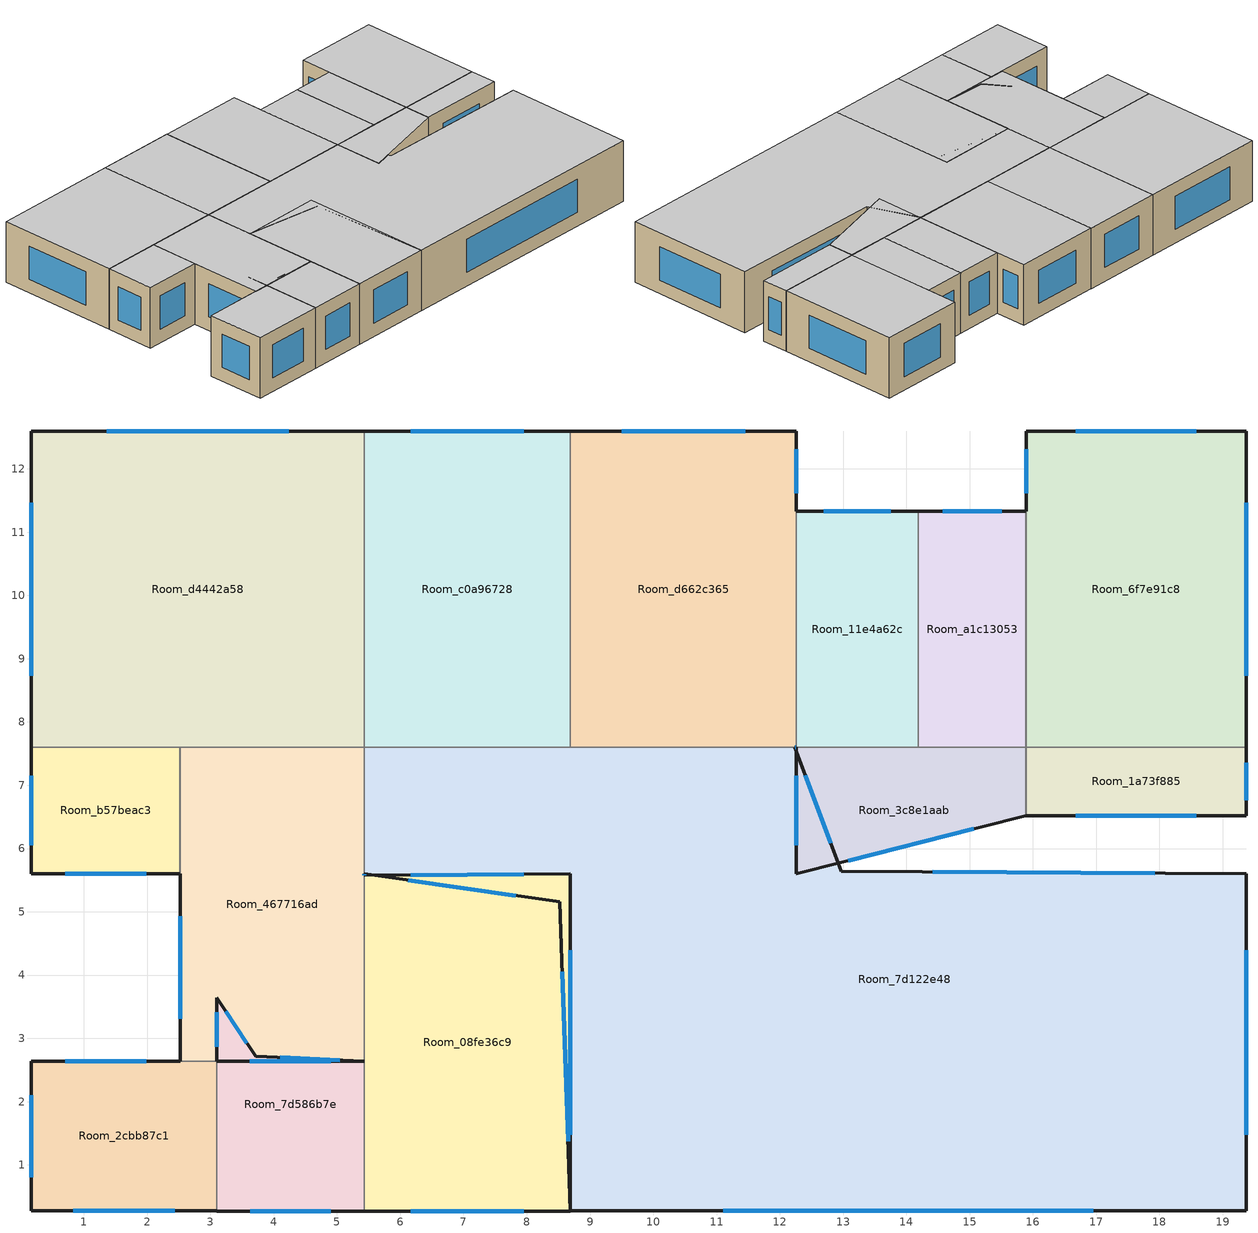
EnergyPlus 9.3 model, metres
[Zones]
Room_08fe36c9
 floor adiabatic (Generic Interior Floor): 8.69,5.6 8.69,0.27 5.43,0.27 5.43,5.58 z0
 wall outside (Generic Exterior Wall): 5.43,0.27 8.69,0.27 8.69,5.6 5.43,5.58 z0:2.5
 wall to Room_467716ad (Generic Interior Wall): 5.43,5.58 5.43,2.64 z0:2.5
 wall to Room_7d586b7e (Generic Interior Wall): 5.43,2.64 5.43,0.27 z0:2.5
 window (Generic Double Pane): 6.17,0.27 7.95,0.27 / 8.69,1.48 8.69,4.39 / 7.95,5.59 6.17,5.58 z0.57:1.93
 ceiling adiabatic (Generic Interior Ceiling): 8.69,0.27 8.69,5.6 5.43,5.58 5.43,0.27 z2.5
Room_11e4a62c
 floor adiabatic (Generic Interior Floor): 14.19,11.33 14.19,7.6 12.26,7.6 12.26,11.33 z0
 wall outside (Generic Exterior Wall): 14.19,11.33 12.26,11.33 z0:2.5
 wall to Room_3c8e1aab (Generic Interior Wall): 12.26,7.6 14.19,7.6 z0:2.5
 wall to Room_a1c13053 (Generic Interior Wall): 14.19,7.6 14.19,11.33 z0:2.5
 wall to Room_d662c365 (Generic Interior Wall): 12.26,11.33 12.26,7.6 z0:2.5
 window (Generic Double Pane): 13.75,11.33 12.7,11.33 z0.57:1.93
 ceiling adiabatic (Generic Interior Ceiling): 14.19,7.6 14.19,11.33 12.26,11.33 12.26,7.6 z2.5
Room_1a73f885
 floor adiabatic (Generic Interior Floor): 19.37,7.6 19.37,6.52 15.89,6.52 15.89,7.6 z0
 wall outside (Generic Exterior Wall): 15.89,6.52 19.37,6.52 19.37,7.6 z0:2.5
 wall to Room_6f7e91c8 (Generic Interior Wall): 19.37,7.6 15.89,7.6 z0:2.5
 wall to Room_3c8e1aab (Generic Interior Wall): 15.89,7.6 15.89,6.52 z0:2.5
 window (Generic Double Pane): 16.68,6.52 18.58,6.52 / 19.37,6.76 19.37,7.36 z0.57:1.93
 ceiling adiabatic (Generic Interior Ceiling): 19.37,6.52 19.37,7.6 15.89,7.6 15.89,6.52 z2.5
Room_2cbb87c1
 floor adiabatic (Generic Interior Floor): 3.1,2.64 3.1,0.27 0.17,0.27 0.17,2.64 z0
 wall outside (Generic Exterior Wall): 2.52,2.64 0.17,2.64 0.17,0.27 3.1,0.27 z0:2.5
 wall to Room_7d586b7e (Generic Interior Wall): 3.1,0.27 3.1,2.64 z0:2.5
 wall to Room_467716ad (Generic Interior Wall): 3.1,2.64 2.52,2.64 z0:2.5
 window (Generic Double Pane): 0.83,0.27 2.44,0.27 / 1.99,2.64 0.7,2.64 / 0.17,2.1 0.17,0.81 z0.57:1.93
 ceiling adiabatic (Generic Interior Ceiling): 3.1,0.27 3.1,2.64 0.17,2.64 0.17,0.27 z2.5
Room_3c8e1aab
 floor adiabatic (Generic Interior Floor): 15.89,7.6 15.89,6.52 12.26,5.6 12.26,7.6 z0
 wall outside (Generic Exterior Wall): 12.26,7.6 12.26,5.6 15.89,6.52 z0:2.5
 wall to Room_a1c13053 (Generic Interior Wall): 15.89,7.6 14.19,7.6 z0:2.5
 window (Generic Double Pane): 13.08,5.81 15.07,6.31 / 12.26,7.15 12.26,6.05 z0.57:1.93
 ceiling adiabatic (Generic Interior Ceiling): 12.26,5.6 15.89,6.52 15.89,7.6 12.26,7.6 z2.5
Room_467716ad
 floor adiabatic (Generic Interior Floor): 5.43,7.6 5.43,2.64 2.52,2.64 2.52,7.6 z0
 wall outside (Generic Exterior Wall): 3.1,2.64 5.43,2.64 / 5.43,5.58 5.43,5.6 / 2.52,5.6 2.52,2.64 z0:2.5
 wall to Room_7d122e48 (Generic Interior Wall): 5.43,5.6 5.43,7.6 z0:2.5
 wall to Room_d4442a58 (Generic Interior Wall): 5.43,7.6 2.52,7.6 z0:2.5
 wall to Room_b57beac3 (Generic Interior Wall): 2.52,7.6 2.52,5.6 z0:2.5
 window (Generic Double Pane): 3.63,2.64 4.9,2.64 / 5.43,5.58 5.43,5.6 / 2.52,4.93 2.52,3.31 z0.57:1.93
 ceiling adiabatic (Generic Interior Ceiling): 5.43,2.64 5.43,7.6 2.52,7.6 2.52,2.64 z2.5
Room_6f7e91c8
 floor adiabatic (Generic Interior Floor): 19.37,12.6 19.37,7.6 15.89,7.6 15.89,12.6 z0
 wall outside (Generic Exterior Wall): 19.37,7.6 19.37,12.6 15.89,12.6 15.89,11.33 z0:2.5
 wall to Room_a1c13053 (Generic Interior Wall): 15.89,11.33 15.89,7.6 z0:2.5
 window (Generic Double Pane): 19.37,8.73 19.37,11.47 / 18.58,12.6 16.68,12.6 / 15.89,12.31 15.89,11.62 z0.57:1.93
 ceiling adiabatic (Generic Interior Ceiling): 19.37,7.6 19.37,12.6 15.89,12.6 15.89,7.6 z2.5
Room_7d122e48
 floor adiabatic (Generic Interior Floor): 12.24,7.6 12.97,5.64 19.37,5.6 19.37,0.27 8.69,0.27 8.52,5.16 5.43,5.6 5.43,7.6 z0
 wall outside (Generic Exterior Wall): 5.43,5.6 8.52,5.16 8.69,0.27 19.37,0.27 19.37,5.6 12.97,5.64 12.24,7.6 z0:2.5
 wall to Room_d662c365 (Generic Interior Wall): 12.24,7.6 8.69,7.6 z0:2.5
 wall to Room_c0a96728 (Generic Interior Wall): 8.69,7.6 5.43,7.6 z0:2.5
 window (Generic Double Pane): 6.13,5.5 7.82,5.26 / 8.56,4.05 8.65,1.38 / 11.11,0.27 16.95,0.27 / 19.37,1.48 19.37,4.39 / 17.92,5.61 14.42,5.63 / 12.8,6.09 12.4,7.16 z0.57:1.93
 ceiling adiabatic (Generic Interior Ceiling): 19.37,0.27 19.37,5.6 12.97,5.64 12.24,7.6 5.43,7.6 5.43,5.6 8.52,5.16 8.69,0.27 z2.5
Room_7d586b7e
 floor adiabatic (Generic Interior Floor): 3.1,3.64 3.72,2.72 5.43,2.64 5.43,0.27 3.1,0.27 z0
 wall outside (Generic Exterior Wall): 3.1,0.27 5.43,0.27 / 5.43,2.64 3.72,2.72 3.1,3.64 3.1,2.64 z0:2.5
 window (Generic Double Pane): 3.1,3.41 3.1,2.87 / 3.63,0.27 4.9,0.27 / 5.04,2.66 4.1,2.7 / 3.58,2.93 3.24,3.43 z0.57:1.93
 ceiling adiabatic (Generic Interior Ceiling): 5.43,0.27 5.43,2.64 3.72,2.72 3.1,3.64 3.1,0.27 z2.5
Room_a1c13053
 floor adiabatic (Generic Interior Floor): 15.89,11.33 15.89,7.6 14.19,7.6 14.19,11.33 z0
 wall outside (Generic Exterior Wall): 15.89,11.33 14.19,11.33 z0:2.5
 window (Generic Double Pane): 15.5,11.33 14.58,11.33 z0.57:1.93
 ceiling adiabatic (Generic Interior Ceiling): 15.89,7.6 15.89,11.33 14.19,11.33 14.19,7.6 z2.5
Room_b57beac3
 floor adiabatic (Generic Interior Floor): 2.52,7.6 2.52,5.6 0.17,5.6 0.17,7.6 z0
 wall outside (Generic Exterior Wall): 0.17,7.6 0.17,5.6 2.52,5.6 z0:2.5
 wall to Room_d4442a58 (Generic Interior Wall): 2.52,7.6 0.17,7.6 z0:2.5
 window (Generic Double Pane): 0.7,5.6 1.99,5.6 / 0.17,7.15 0.17,6.05 z0.57:1.93
 ceiling adiabatic (Generic Interior Ceiling): 2.52,5.6 2.52,7.6 0.17,7.6 0.17,5.6 z2.5
Room_c0a96728
 floor adiabatic (Generic Interior Floor): 8.69,12.6 8.69,7.6 5.43,7.6 5.43,12.6 z0
 wall outside (Generic Exterior Wall): 8.69,12.6 5.43,12.6 z0:2.5
 wall to Room_d662c365 (Generic Interior Wall): 8.69,7.6 8.69,12.6 z0:2.5
 wall to Room_d4442a58 (Generic Interior Wall): 5.43,12.6 5.43,7.6 z0:2.5
 window (Generic Double Pane): 7.95,12.6 6.17,12.6 z0.57:1.93
 ceiling adiabatic (Generic Interior Ceiling): 8.69,7.6 8.69,12.6 5.43,12.6 5.43,7.6 z2.5
Room_d4442a58
 floor adiabatic (Generic Interior Floor): 5.43,12.6 5.43,7.6 0.17,7.6 0.17,12.6 z0
 wall outside (Generic Exterior Wall): 5.43,12.6 0.17,12.6 0.17,7.6 z0:2.5
 window (Generic Double Pane): 4.24,12.6 1.36,12.6 / 0.17,11.47 0.17,8.73 z0.57:1.93
 ceiling adiabatic (Generic Interior Ceiling): 5.43,7.6 5.43,12.6 0.17,12.6 0.17,7.6 z2.5
Room_d662c365
 floor adiabatic (Generic Interior Floor): 12.26,12.6 12.26,7.6 8.69,7.6 8.69,12.6 z0
 wall outside (Generic Exterior Wall): 12.24,7.6 12.26,7.6 / 12.26,11.33 12.26,12.6 8.69,12.6 z0:2.5
 window (Generic Double Pane): 12.24,7.6 12.25,7.6 / 12.26,11.62 12.26,12.31 / 11.45,12.6 9.5,12.6 z0.57:1.93
 ceiling adiabatic (Generic Interior Ceiling): 12.26,7.6 12.26,12.6 8.69,12.6 8.69,7.6 z2.5
[Building]
Building 1: North Axis {deg}=-0; Terrain=City; Solar Distribution=FullExteriorWithReflections
[Site:Location]
Site 1: Latitude {deg}=0; Longitude {deg}=0; Time Zone {hr}=0; Elevation {m}=0
[SizingPeriod:DesignDay] Day of Month=21; Dry-Bulb Temperature Range Modifier Type=DefaultMultipliers; Barometric Pressure {Pa}=101253; Rain Indicator=No; Snow Indicator=No; Daylight Saving Time Indicator=No
Name | Month | Day Type | Maximum Dry-Bulb Temperature {C} | Daily Dry-Bulb Temperature Range {deltaC} | Humidity Condition Type | Wetbulb or DewPoint at Maximum Dry-Bulb {C} | Wind Speed {m/s} | Wind Direction {deg} | Solar Model Indicator | ASHRAE Clear Sky Optical Depth for Beam Irradiance (taub) | ASHRAE Clear Sky Optical Depth for Diffuse Irradiance (taud) | Enthalpy at Maximum Dry-Bulb {J/kg} | Sky Clearness
Boston Logan IntL Arpt Ann Clg .4% Condns DB=>MWB | 7 | SummerDesignDay | 32.7 | 8.4 | Wetbulb | 22.9 | 6.3 | 270 | ASHRAETau | 0.488 | 1.95
Boston Logan IntL Arpt Ann Clg .4% Condns DP=>MDB | 7 | SummerDesignDay | 27.3 | 8.4 | Dewpoint | 22.8 | 6.3 | 270 | ASHRAETau | 0.488 | 1.95
Boston Logan IntL Arpt Ann Clg .4% Condns Enth=>MDB | 7 | SummerDesignDay | 30.6 | 8.4 | Enthalpy |  | 6.3 | 270 | ASHRAETau | 0.488 | 1.95 | 74100
Boston Logan IntL Arpt Ann Clg .4% Condns WB=>MDB | 7 | SummerDesignDay | 30.2 | 8.4 | Wetbulb | 24.6 | 6.3 | 270 | ASHRAETau | 0.488 | 1.95
Boston Logan IntL Arpt Ann Htg 99.6% Condns DB | 1 | WinterDesignDay | -13.6 | 0 | Wetbulb | -13.6 | 7.2 | 320 | ASHRAEClearSky |  |  |  | 0
Boston Logan IntL Arpt Ann Htg Wind 99.6% Condns WS=>MCDB | 1 | WinterDesignDay | 2.1 | 0 | Wetbulb | 2.1 | 14.1 | 320 | ASHRAEClearSky |  |  |  | 0
Boston Logan IntL Arpt Ann Hum_n 99.6% Condns DP=>MCDB | 1 | WinterDesignDay | -12 | 0 | Dewpoint | -24.4 | 7.2 | 320 | ASHRAEClearSky |  |  |  | 0
[Material] Thermal Absorptance=0.9
Name | Roughness | Thickness {m} | Conductivity {W/m-K} | Density {kg/m3} | Specific Heat {J/kg-K} | Solar Absorptance | Visible Absorptance
Generic 50mm Insulation | MediumRough | 0.05 | 0.03 | 43 | 1210 | 0.7 | 0.7
Generic Acoustic Tile | MediumSmooth | 0.02 | 0.06 | 368 | 590 | 0.2 | 0.2
Generic Brick | MediumRough | 0.1 | 0.9 | 1920 | 790 | 0.65 | 0.65
Generic Ceiling Air Gap | Smooth | 0.1 | 0.556 | 1.28 | 1000 | 0.7 | 0.7
Generic Gypsum Board | MediumSmooth | 0.0127 | 0.16 | 800 | 1090 | 0.5 | 0.5
Generic LW Concrete | MediumRough | 0.1 | 0.53 | 1280 | 840 | 0.8 | 0.8
Generic Wall Air Gap | Smooth | 0.1 | 0.667 | 1.28 | 1000 | 0.7 | 0.7
[WindowMaterial:Gas]
Generic Window Air Gap: Gas Type=Air; Thickness {m}=0.0127
[WindowMaterial:Glazing] Optical Data Type=SpectralAverage; Thickness {m}=0.006; Infrared Transmittance at Normal Incidence=0; Front Side Infrared Hemispherical Emissivity=0.84; Conductivity {W/m-K}=1; Dirt Correction Factor for Solar and Visible Transmittance=1; Solar Diffusing=No
Name | Solar Transmittance at Normal Incidence | Front Side Solar Reflectance at Normal Incidence | Back Side Solar Reflectance at Normal Incidence | Visible Transmittance at Normal Incidence | Front Side Visible Reflectance at Normal Incidence | Back Side Visible Reflectance at Normal Incidence | Back Side Infrared Hemispherical Emissivity
Generic Clear Glass | 0.77 | 0.07 | 0.07 | 0.88 | 0.08 | 0.08 | 0.84
Generic Low-e Glass | 0.45 | 0.36 | 0.36 | 0.71 | 0.21 | 0.21 | 0.047
[Construction]
Generic Double Pane: Generic Low-e Glass, Generic Window Air Gap, Generic Clear Glass
Generic Exterior Wall: Generic Brick, Generic LW Concrete, Generic 50mm Insulation, Generic Wall Air Gap, Generic Gypsum Board
Generic Interior Ceiling: Generic LW Concrete, Generic Ceiling Air Gap, Generic Acoustic Tile
Generic Interior Floor: Generic Acoustic Tile, Generic Ceiling Air Gap, Generic LW Concrete
Generic Interior Wall: Generic Gypsum Board, Generic Wall Air Gap, Generic Gypsum Board
[Zone]
Room_08fe36c9; Room_11e4a62c; Room_1a73f885; Room_2cbb87c1; Room_3c8e1aab; Room_467716ad; Room_6f7e91c8; Room_7d122e48; Room_7d586b7e; Room_a1c13053; Room_b57beac3; Room_c0a96728; Room_d4442a58; Room_d662c365
[ZoneControl:Thermostat]
Name | Zone or ZoneList | Control Type Schedule | Control 1
Room_08fe36c9 Thermostat | Room_08fe36c9 | Room_08fe36c9 Thermostat Schedule | Thermostat Setpoint Dual Setpoint 12
Room_11e4a62c Thermostat | Room_11e4a62c | Room_11e4a62c Thermostat Schedule | Thermostat Setpoint Dual Setpoint 1
Room_1a73f885 Thermostat | Room_1a73f885 | Room_1a73f885 Thermostat Schedule | Thermostat Setpoint Dual Setpoint 7
Room_2cbb87c1 Thermostat | Room_2cbb87c1 | Room_2cbb87c1 Thermostat Schedule | Thermostat Setpoint Dual Setpoint 14
Room_3c8e1aab Thermostat | Room_3c8e1aab | Room_3c8e1aab Thermostat Schedule | Thermostat Setpoint Dual Setpoint 8
Room_467716ad Thermostat | Room_467716ad | Room_467716ad Thermostat Schedule | Thermostat Setpoint Dual Setpoint 10
Room_6f7e91c8 Thermostat | Room_6f7e91c8 | Room_6f7e91c8 Thermostat Schedule | Thermostat Setpoint Dual Setpoint 6
Room_7d122e48 Thermostat | Room_7d122e48 | Room_7d122e48 Thermostat Schedule | Thermostat Setpoint Dual Setpoint 11
Room_7d586b7e Thermostat | Room_7d586b7e | Room_7d586b7e Thermostat Schedule | Thermostat Setpoint Dual Setpoint 13
Room_a1c13053 Thermostat | Room_a1c13053 | Room_a1c13053 Thermostat Schedule | Thermostat Setpoint Dual Setpoint 2
Room_b57beac3 Thermostat | Room_b57beac3 | Room_b57beac3 Thermostat Schedule | Thermostat Setpoint Dual Setpoint 9
Room_c0a96728 Thermostat | Room_c0a96728 | Room_c0a96728 Thermostat Schedule | Thermostat Setpoint Dual Setpoint 4
Room_d4442a58 Thermostat | Room_d4442a58 | Room_d4442a58 Thermostat Schedule | Thermostat Setpoint Dual Setpoint 5
Room_d662c365 Thermostat | Room_d662c365 | Room_d662c365 Thermostat Schedule | Thermostat Setpoint Dual Setpoint 3
[ThermostatSetpoint:DualSetpoint] Heating Setpoint Temperature Schedule=Generic Office Heating; Cooling Setpoint Temperature Schedule=Generic Office Cooling
Thermostat Setpoint Dual Setpoint 12; Thermostat Setpoint Dual Setpoint 1; Thermostat Setpoint Dual Setpoint 7; Thermostat Setpoint Dual Setpoint 14; Thermostat Setpoint Dual Setpoint 8; Thermostat Setpoint Dual Setpoint 10; Thermostat Setpoint Dual Setpoint 6; Thermostat Setpoint Dual Setpoint 11; Thermostat Setpoint Dual Setpoint 13; Thermostat Setpoint Dual Setpoint 2; Thermostat Setpoint Dual Setpoint 9; Thermostat Setpoint Dual Setpoint 4; Thermostat Setpoint Dual Setpoint 5; Thermostat Setpoint Dual Setpoint 3
[ZoneHVAC:IdealLoadsAirSystem] Maximum Heating Supply Air Temperature {C}=50; Minimum Cooling Supply Air Temperature {C}=13; Heating Limit=LimitCapacity; Maximum Sensible Heating Capacity {W}=Autosize; Cooling Limit=LimitFlowRateAndCapacity; Maximum Cooling Air Flow Rate {m3/s}=Autosize; Maximum Total Cooling Capacity {W}=Autosize; Design Specification Outdoor Air Object=Generic Office Ventilation; Demand Controlled Ventilation Type=None; Outdoor Air Economizer Type=DifferentialDryBulb; Sensible Heat Recovery Effectiveness=0; Latent Heat Recovery Effectiveness=0
Room_08fe36c9 Ideal Loads Air System; Room_11e4a62c Ideal Loads Air System; Room_1a73f885 Ideal Loads Air System; Room_2cbb87c1 Ideal Loads Air System; Room_3c8e1aab Ideal Loads Air System; Room_467716ad Ideal Loads Air System; Room_6f7e91c8 Ideal Loads Air System; Room_7d122e48 Ideal Loads Air System; Room_7d586b7e Ideal Loads Air System; Room_a1c13053 Ideal Loads Air System; Room_b57beac3 Ideal Loads Air System; Room_c0a96728 Ideal Loads Air System; Room_d4442a58 Ideal Loads Air System; Room_d662c365 Ideal Loads Air System
[DesignSpecification:OutdoorAir]
Generic Office Ventilation: Outdoor Air Method=Sum; Outdoor Air Flow per Person {m3/s-person}=0.00236; Outdoor Air Flow per Zone Floor Area {m3/s-m2}=0.000305; Outdoor Air Flow per Zone {m3/s}=0; Outdoor Air Flow Air Changes per Hour {1/hr}=0
[Zone equipment]
Room_08fe36c9: Room_08fe36c9 Ideal Loads Air System
Room_11e4a62c: Room_11e4a62c Ideal Loads Air System
Room_1a73f885: Room_1a73f885 Ideal Loads Air System
Room_2cbb87c1: Room_2cbb87c1 Ideal Loads Air System
Room_3c8e1aab: Room_3c8e1aab Ideal Loads Air System
Room_467716ad: Room_467716ad Ideal Loads Air System
Room_6f7e91c8: Room_6f7e91c8 Ideal Loads Air System
Room_7d122e48: Room_7d122e48 Ideal Loads Air System
Room_7d586b7e: Room_7d586b7e Ideal Loads Air System
Room_a1c13053: Room_a1c13053 Ideal Loads Air System
Room_b57beac3: Room_b57beac3 Ideal Loads Air System
Room_c0a96728: Room_c0a96728 Ideal Loads Air System
Room_d4442a58: Room_d4442a58 Ideal Loads Air System
Room_d662c365: Room_d662c365 Ideal Loads Air System
[Sizing:Zone] Zone Cooling Design Supply Air Temperature Input Method=SupplyAirTemperature; Zone Cooling Design Supply Air Temperature {C}=14; Zone Cooling Design Supply Air Temperature Difference {deltaC}=11.11; Zone Heating Design Supply Air Temperature Input Method=SupplyAirTemperature; Zone Heating Design Supply Air Temperature {C}=40; Zone Heating Design Supply Air Temperature Difference {deltaC}=11.11; Zone Cooling Design Supply Air Humidity Ratio {kgWater/kgDryAir}=0.0085; Zone Heating Design Supply Air Humidity Ratio {kgWater/kgDryAir}=0.008; Design Specification Outdoor Air Object=Generic Office Ventilation; Cooling Design Air Flow Method=DesignDay; Cooling Design Air Flow Rate {m3/s}=0; Cooling Minimum Air Flow per Zone Floor Area {m3/s-m2}=0.000762; Cooling Minimum Air Flow {m3/s}=0; Cooling Minimum Air Flow Fraction=0; Heating Design Air Flow Method=DesignDay; Heating Design Air Flow Rate {m3/s}=0; Heating Maximum Air Flow per Zone Floor Area {m3/s-m2}=0.002032; Heating Maximum Air Flow {m3/s}=0.141576; Heating Maximum Air Flow Fraction=0.3; Account for Dedicated Outdoor Air System=No
Room_08fe36c9; Room_11e4a62c; Room_1a73f885; Room_2cbb87c1; Room_3c8e1aab; Room_467716ad; Room_6f7e91c8; Room_7d122e48; Room_7d586b7e; Room_a1c13053; Room_b57beac3; Room_c0a96728; Room_d4442a58; Room_d662c365
[Schedule:Compact]
Room_08fe36c9 Thermostat Schedule; Room_11e4a62c Thermostat Schedule; Room_1a73f885 Thermostat Schedule; Room_2cbb87c1 Thermostat Schedule; Room_3c8e1aab Thermostat Schedule; Room_467716ad Thermostat Schedule; Room_6f7e91c8 Thermostat Schedule; Room_7d122e48 Thermostat Schedule; Room_7d586b7e Thermostat Schedule; Room_a1c13053 Thermostat Schedule; Room_b57beac3 Thermostat Schedule; Room_c0a96728 Thermostat Schedule; Room_d4442a58 Thermostat Schedule; Room_d662c365 Thermostat Schedule: Through: 12/31, For: AllDays, Until: 24:00, 4
[Schedule:Day:Interval]
Schedule Day 4; OfficeMedium HTGSETP_SCH_YES_OPTIMUM_Default_SmrDsn 1; OfficeMedium HTGSETP_SCH_YES_OPTIMUM_Default 1: No, 24:00, 15.6
Schedule Day 5: No, 05:00, 15.6, 06:00, 17.8, 07:00, 20, 22:00, 21, 24:00, 15.6
Schedule Day 6: No, 05:00, 15.6, 06:00, 17.8, 07:00, 20, 17:00, 21, 24:00, 15.6
OfficeMedium HTGSETP_SCH_YES_OPTIMUM_WntrDsn 1: No, 05:00, 15.6, 06:00, 17.6, 07:00, 19.6, 22:00, 21, 24:00, 15.6
Schedule Day 10; OfficeMedium CLGSETP_SCH_YES_OPTIMUM_Default_WntrDsn 1; OfficeMedium CLGSETP_SCH_YES_OPTIMUM_Default 1: No, 24:00, 26.7
Schedule Day 11: No, 05:00, 26.7, 06:00, 25.6, 07:00, 25, 22:00, 24, 24:00, 26.7
Schedule Day 12: No, 05:00, 26.7, 06:00, 25.7, 07:00, 25, 17:00, 24, 24:00, 26.7
OfficeMedium CLGSETP_SCH_YES_OPTIMUM_SmrDsn 1: No, 05:00, 26.7, 06:00, 25.7, 07:00, 25, 22:00, 24, 24:00, 26.7
[Schedule:Week:Daily]
Generic Office Heating Week Rule - Jan1-Dec31: Schedule Day 4, Schedule Day 5, Schedule Day 5, Schedule Day 5, Schedule Day 5, Schedule Day 5, Schedule Day 6, OfficeMedium HTGSETP_SCH_YES_OPTIMUM_Default 1, OfficeMedium HTGSETP_SCH_YES_OPTIMUM_Default_SmrDsn 1, OfficeMedium HTGSETP_SCH_YES_OPTIMUM_WntrDsn 1, Schedule Day 4, Schedule Day 4
Generic Office Cooling Week Rule - Jan1-Dec31: Schedule Day 10, Schedule Day 11, Schedule Day 11, Schedule Day 11, Schedule Day 11, Schedule Day 11, Schedule Day 12, OfficeMedium CLGSETP_SCH_YES_OPTIMUM_Default 1, OfficeMedium CLGSETP_SCH_YES_OPTIMUM_SmrDsn 1, OfficeMedium CLGSETP_SCH_YES_OPTIMUM_Default_WntrDsn 1, Schedule Day 10, Schedule Day 10
[Schedule:Year]
Generic Office Heating: Generic Office Heating Week Rule - Jan1-Dec31, 1, 1, 12, 31
Generic Office Cooling: Generic Office Cooling Week Rule - Jan1-Dec31, 1, 1, 12, 31
